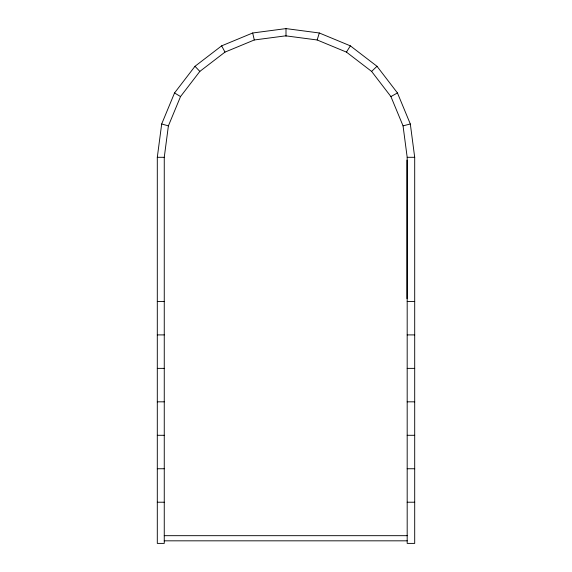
<?xml version="1.0" encoding="UTF-8"?>
<svg xmlns="http://www.w3.org/2000/svg" width="572" height="572" viewBox="0 0 572 572"><rect width="100%" height="100%" fill="white"/><g stroke="black" fill="none" stroke-linecap="round" stroke-linejoin="round"><path stroke-width="0.86" d="M157.3 157.3L161.683 123.988L174.546 92.95L194.995 66.295L221.65 45.846L252.688 32.983L286 28.6L319.312 32.983L350.35 45.846L377.005 66.295L397.454 92.95L410.317 123.988L414.7 157.3L414.7 543.4L407.185 543.4L407.185 157.3L403.046 125.861L390.912 96.568L371.607 71.414L346.453 52.109L317.16 39.976L285.721 35.836L254.283 39.976L224.989 52.109L199.835 71.414L180.53 96.568L168.397 125.861L164.257 157.3L164.257 543.4L157.3 543.4L157.3 157.3L164.257 157.3M317.16 39.976L319.312 32.983M346.453 52.109L350.35 45.846M371.607 71.414L377.005 66.295M390.912 96.568L397.454 92.95M403.046 125.861L410.317 123.988M407.185 157.3L414.7 157.3M157.3 301.444L164.257 301.444M407.185 301.444L414.7 301.444M157.3 334.906L164.257 334.906M407.185 334.906L414.7 334.906M157.3 368.368L164.257 368.368M407.185 368.368L414.7 368.368M157.3 401.83L164.257 401.83M407.185 401.83L414.7 401.83M157.3 435.292L164.257 435.292M407.185 435.292L414.7 435.292M157.3 468.754L164.257 468.754M407.185 468.754L414.7 468.754M157.3 502.216L164.257 502.216M407.185 502.216L414.7 502.216M164.257 535.678L407.185 535.678M164.257 540.826L407.185 540.826M161.683 123.988L168.397 125.861M174.546 92.95L180.53 96.568M194.995 66.295L199.835 71.414M221.65 45.846L224.989 52.109M252.688 32.983L254.283 39.976M406.978 160.103L406.978 298.641M286 28.6L286 36.251"/></g></svg>
